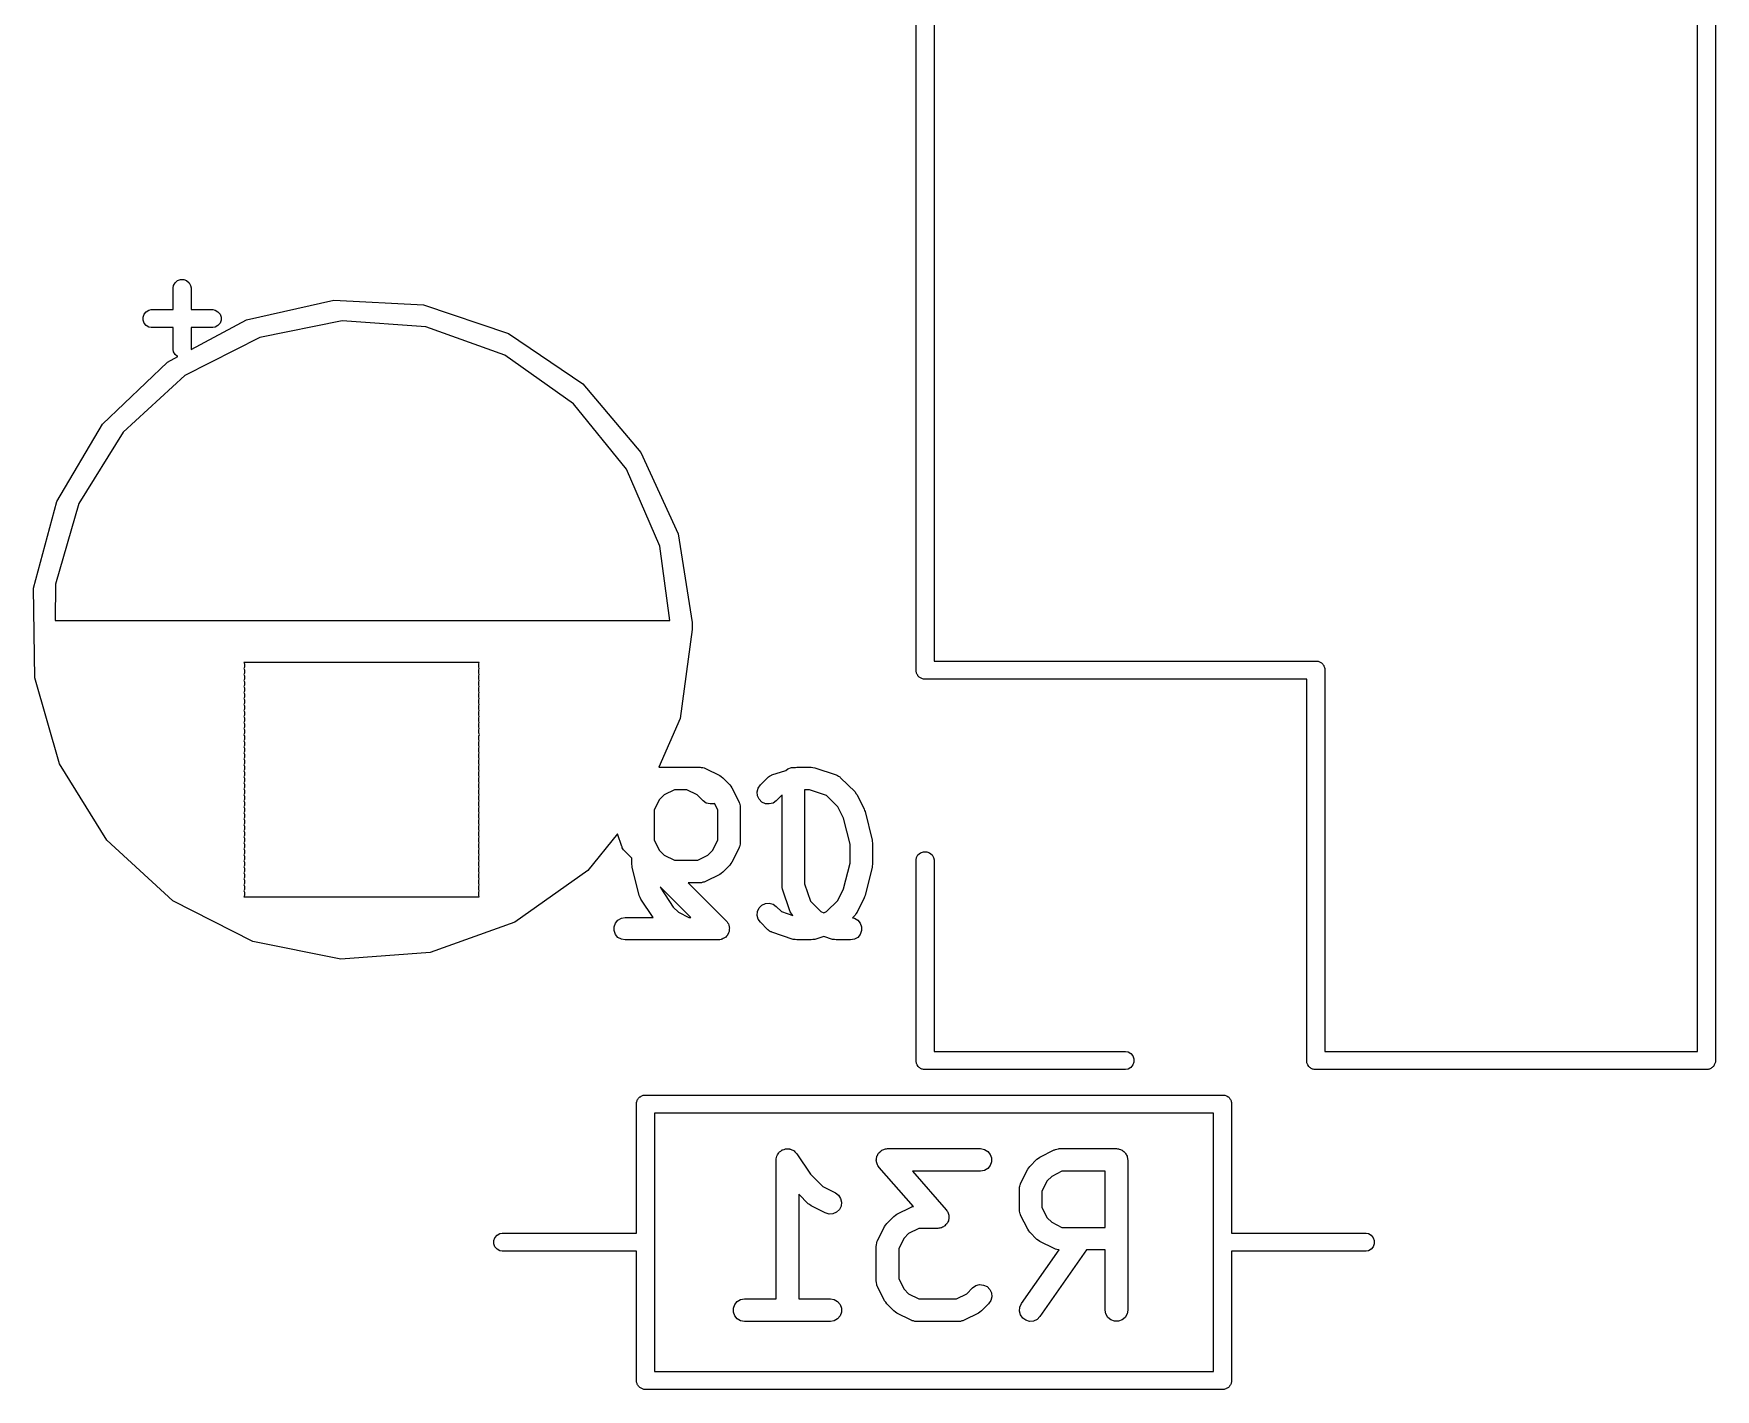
# Model space of a CAD drawing. Extents: x 102.4 to 200.8, y -140.7 to -44.8.
# Drawn here: x 189.59 to 200.78, y -140.68 to -131.65 of the extents above; entities that cross this region are included whole.
import ezdxf

# ---------------------------------------------------------------- set-up
doc = ezdxf.new("R2010")
doc.units = 0
doc.header["$MEASUREMENT"] = 0
doc.layers.add('BLACK', color=7, linetype='CONTINUOUS')

msp = doc.modelspace()

# ---------------------------------------------------------------- linework, layer by layer
at = {"layer": 'BLACK', "linetype": 'CONTINUOUS'}
for p, q in [((195.46, -135.895), (195.46, -125.665)), ((200.78, -125.665), (200.78, -138.495)), ((195.58, -125.73), (195.58, -135.83)), ((200.66, -138.43), (200.66, -125.73)), ((190.528, -133.311), (190.545, -133.297)), ((190.545, -133.297), (190.564, -133.29)), ((190.564, -133.29), (190.586, -133.29)), ((190.586, -133.29), (190.605, -133.297)), ((190.605, -133.297), (190.622, -133.311)), ((190.515, -133.345), (190.518, -133.329)), ((190.515, -133.49), (190.515, -133.345)), ((190.518, -133.329), (190.528, -133.311)), ((190.622, -133.311), (190.632, -133.329)), ((190.632, -133.329), (190.635, -133.345)), ((190.635, -133.345), (190.635, -133.49)), ((190.315, -133.54), (190.322, -133.52)), ((190.322, -133.52), (190.336, -133.504)), ((190.336, -133.504), (190.354, -133.493)), ((190.354, -133.493), (190.37, -133.49)), ((190.37, -133.49), (190.515, -133.49)), ((190.635, -133.49), (190.78, -133.49)), ((190.78, -133.49), (190.796, -133.493)), ((190.796, -133.493), (190.814, -133.504)), ((190.814, -133.504), (190.828, -133.52)), ((190.828, -133.52), (190.835, -133.54)), ((191.003, -133.558), (191.586, -133.428)), ((191.586, -133.428), (192.182, -133.459)), ((192.182, -133.459), (192.748, -133.649)), ((190.315, -133.561), (190.315, -133.54)), ((190.322, -133.581), (190.315, -133.561)), ((190.336, -133.597), (190.322, -133.581)), ((190.354, -133.607), (190.336, -133.597)), ((190.37, -133.61), (190.354, -133.607)), ((190.515, -133.61), (190.37, -133.61)), ((190.515, -133.755), (190.515, -133.61)), ((190.635, -133.755), (191.003, -133.558)), ((190.78, -133.61), (190.635, -133.61)), ((190.635, -133.61), (190.635, -133.755)), ((190.796, -133.607), (190.78, -133.61)), ((190.814, -133.597), (190.796, -133.607)), ((190.828, -133.581), (190.814, -133.597)), ((190.835, -133.561), (190.828, -133.581)), ((190.835, -133.54), (190.835, -133.561)), ((191.641, -133.564), (191.093, -133.675)), ((192.198, -133.605), (191.641, -133.564)), ((192.724, -133.794), (192.198, -133.605)), ((190.518, -133.771), (190.515, -133.755)), ((191.093, -133.675), (190.594, -133.928)), ((192.748, -133.649), (193.242, -133.985)), ((190.046, -134.253), (190.477, -133.84)), ((190.477, -133.84), (190.546, -133.803)), ((190.528, -133.789), (190.518, -133.771)), ((190.545, -133.803), (190.528, -133.789)), ((190.546, -133.803), (190.545, -133.803)), ((193.18, -134.118), (192.724, -133.794)), ((190.594, -133.928), (190.183, -134.307)), ((193.242, -133.985), (193.628, -134.441)), ((193.532, -134.553), (193.18, -134.118)), ((189.742, -134.767), (190.046, -134.253)), ((190.183, -134.307), (189.888, -134.782)), ((193.628, -134.441), (193.876, -134.984)), ((193.754, -135.066), (193.532, -134.553)), ((189.587, -135.344), (189.742, -134.767)), ((189.888, -134.782), (189.732, -135.319)), ((193.876, -134.984), (193.97, -135.574)), ((193.822, -135.56), (193.754, -135.066)), ((189.732, -135.319), (189.73, -135.56)), ((189.594, -135.941), (189.587, -135.344)), ((189.73, -135.56), (193.822, -135.56)), ((193.97, -135.62), (193.889, -136.212)), ((193.97, -135.574), (193.97, -135.62)), ((190.987, -135.84), (190.99, -135.849)), ((192.553, -135.84), (190.987, -135.84)), ((190.99, -135.871), (190.987, -135.88)), ((190.987, -135.88), (190.99, -135.889)), ((190.99, -135.849), (190.99, -135.871)), ((192.55, -135.849), (192.553, -135.84)), ((192.55, -135.871), (192.55, -135.849)), ((192.553, -135.88), (192.55, -135.871)), ((192.55, -135.889), (192.553, -135.88)), ((195.58, -135.83), (198.125, -135.83)), ((198.125, -135.83), (198.125, -135.83)), ((198.125, -135.83), (198.131, -135.83)), ((198.131, -135.83), (198.136, -135.832)), ((198.136, -135.832), (198.141, -135.833)), ((198.141, -135.833), (198.145, -135.835)), ((198.145, -135.835), (198.15, -135.837)), ((198.15, -135.837), (198.155, -135.841)), ((198.155, -135.841), (198.159, -135.843)), ((198.159, -135.843), (198.163, -135.847)), ((198.163, -135.847), (198.167, -135.851)), ((198.167, -135.851), (198.169, -135.855)), ((198.169, -135.855), (198.173, -135.86)), ((198.173, -135.86), (198.175, -135.865)), ((198.175, -135.865), (198.177, -135.869)), ((198.177, -135.869), (198.178, -135.874)), ((198.178, -135.874), (198.18, -135.879)), ((198.18, -135.879), (198.18, -135.885)), ((189.76, -136.515), (189.594, -135.941)), ((190.99, -135.911), (190.987, -135.92)), ((190.987, -135.92), (190.99, -135.929)), ((190.99, -135.951), (190.987, -135.96)), ((190.987, -135.96), (190.99, -135.969)), ((190.99, -135.991), (190.987, -136)), ((190.99, -135.889), (190.99, -135.911)), ((190.99, -135.929), (190.99, -135.951)), ((190.99, -135.969), (190.99, -135.991)), ((192.55, -135.911), (192.55, -135.889)), ((192.553, -135.92), (192.55, -135.911)), ((192.55, -135.929), (192.553, -135.92)), ((192.55, -135.951), (192.55, -135.929)), ((192.553, -135.96), (192.55, -135.951)), ((192.55, -135.969), (192.553, -135.96)), ((192.55, -135.991), (192.55, -135.969)), ((192.553, -136), (192.55, -135.991)), ((195.46, -135.901), (195.46, -135.895)), ((195.46, -135.895), (195.46, -135.895)), ((195.462, -135.906), (195.46, -135.901)), ((195.463, -135.911), (195.462, -135.906)), ((195.465, -135.915), (195.463, -135.911)), ((195.467, -135.92), (195.465, -135.915)), ((195.471, -135.925), (195.467, -135.92)), ((195.473, -135.929), (195.471, -135.925)), ((195.477, -135.933), (195.473, -135.929)), ((195.481, -135.937), (195.477, -135.933)), ((195.485, -135.939), (195.481, -135.937)), ((195.49, -135.943), (195.485, -135.939)), ((195.495, -135.945), (195.49, -135.943)), ((195.499, -135.947), (195.495, -135.945)), ((195.504, -135.948), (195.499, -135.947)), ((195.509, -135.95), (195.504, -135.948)), ((195.515, -135.95), (195.509, -135.95)), ((198.06, -135.95), (195.515, -135.95)), ((195.515, -135.95), (195.515, -135.95)), ((198.06, -138.479), (198.06, -135.95)), ((198.18, -135.885), (198.18, -135.885)), ((198.18, -135.885), (198.18, -138.43)), ((190.987, -136), (190.99, -136.009)), ((190.99, -136.031), (190.987, -136.04)), ((190.987, -136.04), (190.99, -136.049)), ((190.99, -136.071), (190.987, -136.08)), ((190.987, -136.08), (190.99, -136.089)), ((190.99, -136.009), (190.99, -136.031)), ((190.99, -136.049), (190.99, -136.071)), ((190.99, -136.089), (190.99, -136.111)), ((192.55, -136.009), (192.553, -136)), ((192.55, -136.031), (192.55, -136.009)), ((192.553, -136.04), (192.55, -136.031)), ((192.55, -136.049), (192.553, -136.04)), ((192.55, -136.071), (192.55, -136.049)), ((192.553, -136.08), (192.55, -136.071)), ((192.55, -136.089), (192.553, -136.08)), ((192.55, -136.111), (192.55, -136.089)), ((190.99, -136.111), (190.987, -136.12)), ((190.987, -136.12), (190.99, -136.129)), ((190.99, -136.151), (190.987, -136.16)), ((190.987, -136.16), (190.99, -136.169)), ((190.99, -136.191), (190.987, -136.2)), ((190.987, -136.2), (190.99, -136.209)), ((190.99, -136.129), (190.99, -136.151)), ((190.99, -136.169), (190.99, -136.191)), ((190.99, -136.209), (190.99, -136.231)), ((192.553, -136.12), (192.55, -136.111)), ((192.55, -136.129), (192.553, -136.12)), ((192.55, -136.151), (192.55, -136.129)), ((192.553, -136.16), (192.55, -136.151)), ((192.55, -136.169), (192.553, -136.16)), ((192.55, -136.191), (192.55, -136.169)), ((192.553, -136.2), (192.55, -136.191)), ((192.55, -136.209), (192.553, -136.2)), ((192.55, -136.231), (192.55, -136.209)), ((193.889, -136.212), (193.748, -136.537)), ((190.99, -136.311), (190.986, -136.32)), ((190.986, -136.32), (190.99, -136.33)), ((190.99, -136.231), (190.987, -136.24)), ((190.987, -136.24), (190.99, -136.249)), ((190.99, -136.271), (190.987, -136.28)), ((190.987, -136.28), (190.99, -136.289)), ((190.99, -136.249), (190.99, -136.271)), ((190.99, -136.289), (190.99, -136.311)), ((190.99, -136.33), (190.99, -136.352)), ((192.553, -136.24), (192.55, -136.231)), ((192.55, -136.249), (192.553, -136.24)), ((192.55, -136.271), (192.55, -136.249)), ((192.553, -136.28), (192.55, -136.271)), ((192.55, -136.289), (192.553, -136.28)), ((192.55, -136.311), (192.55, -136.289)), ((192.554, -136.32), (192.55, -136.311)), ((192.55, -136.33), (192.554, -136.32)), ((192.55, -136.352), (192.55, -136.33)), ((190.99, -136.352), (190.987, -136.361)), ((190.987, -136.361), (190.99, -136.37)), ((190.99, -136.392), (190.987, -136.401)), ((190.987, -136.401), (190.99, -136.41)), ((190.99, -136.432), (190.987, -136.441)), ((190.987, -136.441), (190.99, -136.45)), ((190.99, -136.37), (190.99, -136.392)), ((190.99, -136.41), (190.99, -136.432)), ((192.553, -136.361), (192.55, -136.352)), ((192.55, -136.37), (192.553, -136.361)), ((192.55, -136.392), (192.55, -136.37)), ((192.553, -136.401), (192.55, -136.392)), ((192.55, -136.41), (192.553, -136.401)), ((192.55, -136.432), (192.55, -136.41)), ((192.553, -136.441), (192.55, -136.432)), ((192.55, -136.45), (192.553, -136.441)), ((190.075, -137.022), (189.76, -136.515)), ((190.99, -136.472), (190.987, -136.481)), ((190.987, -136.481), (190.99, -136.49)), ((190.99, -136.512), (190.987, -136.521)), ((190.987, -136.521), (190.99, -136.53)), ((190.99, -136.552), (190.987, -136.561)), ((190.99, -136.45), (190.99, -136.472)), ((190.99, -136.49), (190.99, -136.512)), ((190.99, -136.53), (190.99, -136.552)), ((192.55, -136.472), (192.55, -136.45)), ((192.553, -136.481), (192.55, -136.472)), ((192.55, -136.49), (192.553, -136.481)), ((192.55, -136.512), (192.55, -136.49)), ((192.553, -136.521), (192.55, -136.512)), ((192.55, -136.53), (192.553, -136.521)), ((192.55, -136.552), (192.55, -136.53)), ((192.553, -136.561), (192.55, -136.552)), ((193.748, -136.537), (194.024, -136.537)), ((194.024, -136.537), (194.029, -136.538)), ((194.029, -136.538), (194.033, -136.538)), ((194.033, -136.538), (194.041, -136.54)), ((194.041, -136.54), (194.05, -136.542)), ((194.05, -136.542), (194.054, -136.544)), ((194.054, -136.544), (194.058, -136.545)), ((194.058, -136.545), (194.153, -136.593)), ((194.593, -136.558), (194.606, -136.547)), ((194.606, -136.547), (194.63, -136.539)), ((194.63, -136.539), (194.656, -136.539)), ((194.656, -136.539), (194.658, -136.539)), ((194.658, -136.539), (194.667, -136.537)), ((194.667, -136.537), (194.762, -136.537)), ((194.762, -136.537), (194.774, -136.539)), ((194.774, -136.539), (194.786, -136.541)), ((194.786, -136.541), (194.929, -136.589)), ((190.987, -136.561), (190.99, -136.57)), ((190.99, -136.592), (190.987, -136.601)), ((190.987, -136.601), (190.99, -136.61)), ((190.99, -136.632), (190.987, -136.641)), ((190.987, -136.641), (190.99, -136.65)), ((190.99, -136.57), (190.99, -136.592)), ((190.99, -136.61), (190.99, -136.632)), ((190.99, -136.65), (190.99, -136.672)), ((192.55, -136.57), (192.553, -136.561)), ((192.55, -136.592), (192.55, -136.57)), ((192.553, -136.601), (192.55, -136.592)), ((192.55, -136.61), (192.553, -136.601)), ((192.55, -136.632), (192.55, -136.61)), ((192.553, -136.641), (192.55, -136.632)), ((192.55, -136.65), (192.553, -136.641)), ((192.55, -136.672), (192.55, -136.65)), ((194.153, -136.593), (194.163, -136.6)), ((194.163, -136.6), (194.173, -136.607)), ((194.173, -136.607), (194.22, -136.655)), ((194.22, -136.655), (194.227, -136.664)), ((194.227, -136.664), (194.234, -136.674)), ((194.409, -136.676), (194.424, -136.655)), ((194.424, -136.655), (194.471, -136.607)), ((194.471, -136.607), (194.475, -136.604)), ((194.475, -136.604), (194.478, -136.601)), ((194.478, -136.601), (194.485, -136.597)), ((194.485, -136.597), (194.493, -136.592)), ((194.493, -136.592), (194.497, -136.591)), ((194.497, -136.591), (194.501, -136.589)), ((194.501, -136.589), (194.593, -136.558)), ((194.929, -136.589), (194.933, -136.591)), ((194.933, -136.591), (194.937, -136.592)), ((194.937, -136.592), (194.944, -136.597)), ((194.944, -136.597), (194.952, -136.601)), ((194.952, -136.601), (194.955, -136.604)), ((194.955, -136.604), (194.958, -136.607)), ((194.958, -136.607), (195.054, -136.702)), ((190.99, -136.672), (190.987, -136.681)), ((190.987, -136.681), (190.99, -136.69)), ((190.99, -136.712), (190.987, -136.721)), ((190.987, -136.721), (190.99, -136.73)), ((190.99, -136.752), (190.987, -136.761)), ((190.987, -136.761), (190.99, -136.77)), ((190.99, -136.69), (190.99, -136.712)), ((190.99, -136.73), (190.99, -136.752)), ((190.99, -136.77), (190.99, -136.792)), ((192.553, -136.681), (192.55, -136.672)), ((192.55, -136.69), (192.553, -136.681)), ((192.55, -136.712), (192.55, -136.69)), ((192.553, -136.721), (192.55, -136.712)), ((192.55, -136.73), (192.553, -136.721)), ((192.55, -136.752), (192.55, -136.73)), ((192.553, -136.761), (192.55, -136.752)), ((192.55, -136.77), (192.553, -136.761)), ((192.55, -136.792), (192.55, -136.77)), ((193.753, -136.752), (193.718, -136.821)), ((193.783, -136.722), (193.753, -136.752)), ((193.852, -136.687), (193.783, -136.722)), ((193.935, -136.687), (193.852, -136.687)), ((194.004, -136.722), (193.935, -136.687)), ((194.043, -136.761), (194.004, -136.722)), ((194.064, -136.776), (194.043, -136.761)), ((194.089, -136.782), (194.064, -136.776)), ((194.119, -136.778), (194.115, -136.78)), ((194.14, -136.821), (194.119, -136.778)), ((194.234, -136.674), (194.282, -136.769)), ((194.282, -136.769), (194.283, -136.773)), ((194.283, -136.773), (194.285, -136.777)), ((194.285, -136.777), (194.287, -136.786)), ((194.402, -136.701), (194.409, -136.676)), ((194.404, -136.727), (194.402, -136.701)), ((194.415, -136.751), (194.404, -136.727)), ((194.434, -136.769), (194.415, -136.751)), ((194.457, -136.78), (194.434, -136.769)), ((194.508, -136.776), (194.483, -136.782)), ((194.53, -136.761), (194.508, -136.776)), ((194.565, -136.726), (194.53, -136.761)), ((194.568, -136.724), (194.565, -136.726)), ((194.568, -137.327), (194.568, -136.724)), ((194.718, -136.687), (194.718, -137.314)), ((194.75, -136.687), (194.718, -136.687)), ((194.865, -136.726), (194.75, -136.687)), ((194.939, -136.8), (194.865, -136.726)), ((195.054, -136.702), (195.06, -136.712)), ((195.06, -136.712), (195.068, -136.722)), ((195.068, -136.722), (195.115, -136.817)), ((190.99, -136.792), (190.987, -136.801)), ((190.987, -136.801), (190.99, -136.81)), ((190.99, -136.832), (190.987, -136.841)), ((190.987, -136.841), (190.99, -136.85)), ((190.99, -136.872), (190.987, -136.881)), ((190.987, -136.881), (190.99, -136.89)), ((190.99, -136.81), (190.99, -136.832)), ((190.99, -136.85), (190.99, -136.872)), ((190.99, -136.89), (190.99, -136.912)), ((192.553, -136.801), (192.55, -136.792)), ((192.55, -136.81), (192.553, -136.801)), ((192.55, -136.832), (192.55, -136.81)), ((192.553, -136.841), (192.55, -136.832)), ((192.55, -136.85), (192.553, -136.841)), ((192.55, -136.872), (192.55, -136.85)), ((192.553, -136.881), (192.55, -136.872)), ((192.55, -136.89), (192.553, -136.881)), ((192.55, -136.912), (192.55, -136.89)), ((193.718, -136.821), (193.718, -137.023)), ((194.115, -136.78), (194.089, -136.782)), ((194.14, -137.023), (194.14, -136.821)), ((194.287, -136.786), (194.289, -136.794)), ((194.289, -136.794), (194.289, -136.799)), ((194.289, -136.799), (194.29, -136.803)), ((194.29, -136.803), (194.29, -137.041)), ((194.483, -136.782), (194.457, -136.78)), ((194.977, -136.877), (194.939, -136.8)), ((195.021, -137.05), (194.977, -136.877)), ((195.115, -136.817), (195.118, -136.825)), ((195.118, -136.825), (195.121, -136.832)), ((195.121, -136.832), (195.168, -137.023)), ((190.99, -136.912), (190.987, -136.921)), ((190.987, -136.921), (190.99, -136.93)), ((190.99, -136.952), (190.987, -136.961)), ((190.987, -136.961), (190.99, -136.97)), ((190.99, -136.992), (190.987, -137.001)), ((190.987, -137.001), (190.99, -137.01)), ((190.99, -136.93), (190.99, -136.952)), ((190.99, -136.97), (190.99, -136.992)), ((192.553, -136.921), (192.55, -136.912)), ((192.55, -136.93), (192.553, -136.921)), ((192.55, -136.952), (192.55, -136.93)), ((192.553, -136.961), (192.55, -136.952)), ((192.55, -136.97), (192.553, -136.961)), ((192.55, -136.992), (192.55, -136.97)), ((192.553, -137.001), (192.55, -136.992)), ((192.55, -137.01), (192.553, -137.001)), ((193.473, -136.981), (193.276, -137.224)), ((193.501, -137.065), (193.473, -136.981)), ((190.514, -137.427), (190.075, -137.022)), ((190.99, -137.032), (190.987, -137.041)), ((190.987, -137.041), (190.99, -137.05)), ((190.99, -137.072), (190.987, -137.081)), ((190.987, -137.081), (190.99, -137.09)), ((190.99, -137.112), (190.987, -137.121)), ((190.99, -137.01), (190.99, -137.032)), ((190.99, -137.05), (190.99, -137.072)), ((190.99, -137.09), (190.99, -137.112)), ((192.55, -137.032), (192.55, -137.01)), ((192.553, -137.041), (192.55, -137.032)), ((192.55, -137.05), (192.553, -137.041)), ((192.55, -137.072), (192.55, -137.05)), ((192.553, -137.081), (192.55, -137.072)), ((192.55, -137.09), (192.553, -137.081)), ((192.55, -137.112), (192.55, -137.09)), ((192.553, -137.121), (192.55, -137.112)), ((193.503, -137.068), (193.501, -137.065)), ((193.504, -137.073), (193.503, -137.068)), ((193.509, -137.08), (193.504, -137.073)), ((193.513, -137.088), (193.509, -137.08)), ((193.516, -137.09), (193.513, -137.088)), ((193.519, -137.094), (193.516, -137.09)), ((193.568, -137.143), (193.519, -137.094)), ((193.718, -137.023), (193.753, -137.092)), ((193.753, -137.092), (193.783, -137.122)), ((194.075, -137.122), (194.106, -137.092)), ((194.106, -137.092), (194.14, -137.023)), ((194.282, -137.074), (194.234, -137.17)), ((194.283, -137.07), (194.282, -137.074)), ((194.285, -137.067), (194.283, -137.07)), ((194.287, -137.058), (194.285, -137.067)), ((194.289, -137.05), (194.287, -137.058)), ((194.29, -137.041), (194.289, -137.045)), ((194.289, -137.045), (194.289, -137.05)), ((195.021, -137.175), (195.021, -137.05)), ((195.168, -137.023), (195.169, -137.032)), ((195.169, -137.032), (195.171, -137.041)), ((195.171, -137.041), (195.171, -137.184)), ((195.473, -137.121), (195.49, -137.107)), ((195.49, -137.107), (195.509, -137.1)), ((195.509, -137.1), (195.531, -137.1)), ((195.531, -137.1), (195.55, -137.107)), ((195.55, -137.107), (195.567, -137.121)), ((190.987, -137.121), (190.99, -137.13)), ((190.99, -137.152), (190.987, -137.161)), ((190.987, -137.161), (190.99, -137.17)), ((190.99, -137.192), (190.987, -137.201)), ((190.987, -137.201), (190.99, -137.21)), ((190.99, -137.13), (190.99, -137.152)), ((190.99, -137.17), (190.99, -137.192)), ((190.99, -137.21), (190.99, -137.232)), ((192.55, -137.13), (192.553, -137.121)), ((192.55, -137.152), (192.55, -137.13)), ((192.553, -137.161), (192.55, -137.152)), ((192.55, -137.17), (192.553, -137.161)), ((192.55, -137.192), (192.55, -137.17)), ((192.553, -137.201), (192.55, -137.192)), ((192.55, -137.21), (192.553, -137.201)), ((192.55, -137.232), (192.55, -137.21)), ((193.276, -137.224), (192.789, -137.57)), ((193.568, -137.184), (193.568, -137.143)), ((193.57, -137.193), (193.568, -137.184)), ((193.571, -137.202), (193.57, -137.193)), ((193.618, -137.392), (193.571, -137.202)), ((193.783, -137.122), (193.852, -137.156)), ((193.852, -137.156), (194.007, -137.156)), ((194.007, -137.156), (194.075, -137.122)), ((194.22, -137.189), (194.173, -137.237)), ((194.227, -137.179), (194.22, -137.189)), ((194.234, -137.17), (194.227, -137.179)), ((194.977, -137.348), (195.021, -137.175)), ((195.168, -137.202), (195.121, -137.392)), ((195.169, -137.193), (195.168, -137.202)), ((195.171, -137.184), (195.169, -137.193)), ((195.46, -137.155), (195.463, -137.139)), ((195.46, -138.479), (195.46, -137.155)), ((195.463, -137.139), (195.473, -137.121)), ((195.567, -137.121), (195.577, -137.139)), ((195.577, -137.139), (195.58, -137.155)), ((195.58, -137.155), (195.58, -138.43)), ((190.99, -137.232), (190.987, -137.241)), ((190.987, -137.241), (190.99, -137.25)), ((190.99, -137.272), (190.987, -137.281)), ((190.987, -137.281), (190.99, -137.29)), ((190.99, -137.312), (190.987, -137.321)), ((190.987, -137.321), (190.99, -137.33)), ((190.99, -137.25), (190.99, -137.272)), ((190.99, -137.29), (190.99, -137.312)), ((190.99, -137.33), (190.99, -137.352)), ((192.553, -137.241), (192.55, -137.232)), ((192.55, -137.25), (192.553, -137.241)), ((192.55, -137.272), (192.55, -137.25)), ((192.553, -137.281), (192.55, -137.272)), ((192.55, -137.29), (192.553, -137.281)), ((192.55, -137.312), (192.55, -137.29)), ((192.553, -137.321), (192.55, -137.312)), ((192.55, -137.33), (192.553, -137.321)), ((192.55, -137.352), (192.55, -137.33)), ((193.962, -137.537), (193.758, -137.333)), ((193.758, -137.333), (193.761, -137.343)), ((194.024, -137.306), (193.943, -137.306)), ((193.943, -137.306), (194.196, -137.559)), ((194.029, -137.306), (194.024, -137.306)), ((194.033, -137.306), (194.029, -137.306)), ((194.041, -137.303), (194.033, -137.306)), ((194.05, -137.302), (194.041, -137.303)), ((194.054, -137.3), (194.05, -137.302)), ((194.058, -137.299), (194.054, -137.3)), ((194.153, -137.251), (194.058, -137.299)), ((194.163, -137.244), (194.153, -137.251)), ((194.173, -137.237), (194.163, -137.244)), ((194.57, -137.339), (194.568, -137.327)), ((194.718, -137.314), (194.757, -137.429)), ((191.046, -137.698), (190.514, -137.427)), ((190.99, -137.352), (190.987, -137.361)), ((190.987, -137.361), (190.99, -137.37)), ((190.99, -137.392), (190.987, -137.401)), ((190.987, -137.401), (192.553, -137.401)), ((190.99, -137.37), (190.99, -137.392)), ((192.553, -137.361), (192.55, -137.352)), ((192.55, -137.37), (192.553, -137.361)), ((192.55, -137.392), (192.55, -137.37)), ((192.553, -137.401), (192.55, -137.392)), ((193.623, -137.404), (193.618, -137.392)), ((193.629, -137.416), (193.623, -137.404)), ((193.71, -137.537), (193.629, -137.416)), ((193.761, -137.343), (193.844, -137.469)), ((194.434, -137.456), (194.457, -137.445)), ((194.457, -137.445), (194.483, -137.442)), ((194.483, -137.442), (194.508, -137.449)), ((194.508, -137.449), (194.53, -137.464)), ((194.572, -137.35), (194.57, -137.339)), ((194.62, -137.493), (194.572, -137.35)), ((194.757, -137.429), (194.827, -137.499)), ((194.865, -137.499), (194.939, -137.425)), ((194.939, -137.425), (194.977, -137.348)), ((195.115, -137.408), (195.068, -137.503)), ((195.118, -137.4), (195.115, -137.408)), ((195.121, -137.392), (195.118, -137.4)), ((193.459, -137.575), (193.476, -137.555)), ((193.476, -137.555), (193.499, -137.542)), ((193.499, -137.542), (193.524, -137.537)), ((193.524, -137.537), (193.71, -137.537)), ((193.844, -137.469), (193.878, -137.503)), ((193.878, -137.503), (193.947, -137.537)), ((193.947, -137.537), (193.962, -137.537)), ((194.196, -137.559), (194.202, -137.567)), ((194.402, -137.524), (194.404, -137.498)), ((194.409, -137.549), (194.402, -137.524)), ((194.404, -137.498), (194.415, -137.474)), ((194.424, -137.57), (194.409, -137.549)), ((194.415, -137.474), (194.434, -137.456)), ((194.53, -137.464), (194.565, -137.499)), ((194.565, -137.499), (194.639, -137.524)), ((194.622, -137.497), (194.62, -137.493)), ((194.623, -137.501), (194.622, -137.497)), ((194.628, -137.508), (194.623, -137.501)), ((194.632, -137.516), (194.628, -137.508)), ((194.635, -137.519), (194.632, -137.516)), ((194.638, -137.523), (194.635, -137.519)), ((194.639, -137.524), (194.638, -137.523)), ((194.827, -137.499), (194.846, -137.506)), ((194.846, -137.506), (194.865, -137.499)), ((195.054, -137.523), (195.037, -137.54)), ((195.037, -137.54), (195.05, -137.542)), ((195.05, -137.542), (195.072, -137.555)), ((195.06, -137.513), (195.054, -137.523)), ((195.068, -137.503), (195.06, -137.513)), ((195.072, -137.555), (195.089, -137.575)), ((192.789, -137.57), (192.227, -137.772)), ((193.45, -137.599), (193.459, -137.575)), ((193.45, -137.625), (193.45, -137.599)), ((193.459, -137.65), (193.45, -137.625)), ((193.476, -137.67), (193.459, -137.65)), ((193.499, -137.683), (193.476, -137.67)), ((194.189, -137.671), (194.186, -137.674)), ((194.192, -137.67), (194.189, -137.671)), ((194.198, -137.662), (194.192, -137.67)), ((194.205, -137.655), (194.198, -137.662)), ((194.202, -137.567), (194.208, -137.575)), ((194.206, -137.652), (194.205, -137.655)), ((194.208, -137.65), (194.206, -137.652)), ((194.208, -137.575), (194.209, -137.578)), ((194.212, -137.641), (194.208, -137.65)), ((194.209, -137.578), (194.211, -137.581)), ((194.211, -137.581), (194.214, -137.59)), ((194.216, -137.632), (194.212, -137.641)), ((194.214, -137.59), (194.217, -137.599)), ((194.217, -137.625), (194.216, -137.629)), ((194.216, -137.629), (194.216, -137.632)), ((194.217, -137.599), (194.217, -137.603)), ((194.217, -137.603), (194.218, -137.606)), ((194.218, -137.606), (194.217, -137.616)), ((194.217, -137.616), (194.217, -137.625)), ((194.471, -137.618), (194.424, -137.57)), ((194.475, -137.62), (194.471, -137.618)), ((194.478, -137.624), (194.475, -137.62)), ((194.485, -137.628), (194.478, -137.624)), ((194.493, -137.633), (194.485, -137.628)), ((194.497, -137.634), (194.493, -137.633)), ((194.501, -137.636), (194.497, -137.634)), ((194.643, -137.684), (194.501, -137.636)), ((194.846, -137.664), (194.786, -137.684)), ((194.905, -137.684), (194.846, -137.664)), ((195.072, -137.67), (195.05, -137.683)), ((195.089, -137.65), (195.072, -137.67)), ((195.089, -137.575), (195.098, -137.599)), ((195.098, -137.625), (195.089, -137.65)), ((195.098, -137.599), (195.098, -137.625)), ((191.632, -137.816), (191.046, -137.698)), ((192.227, -137.772), (191.632, -137.816)), ((193.524, -137.687), (193.499, -137.683)), ((194.143, -137.687), (193.524, -137.687)), ((194.153, -137.686), (194.143, -137.687)), ((194.163, -137.685), (194.153, -137.686)), ((194.166, -137.683), (194.163, -137.685)), ((194.169, -137.683), (194.166, -137.683)), ((194.177, -137.678), (194.169, -137.683)), ((194.186, -137.674), (194.177, -137.678)), ((194.655, -137.685), (194.643, -137.684)), ((194.667, -137.687), (194.655, -137.685)), ((194.762, -137.687), (194.667, -137.687)), ((194.774, -137.685), (194.762, -137.687)), ((194.786, -137.684), (194.774, -137.685)), ((194.917, -137.685), (194.905, -137.684)), ((194.929, -137.687), (194.917, -137.685)), ((195.024, -137.687), (194.929, -137.687)), ((195.05, -137.683), (195.024, -137.687)), ((195.58, -138.43), (196.855, -138.43)), ((196.855, -138.43), (196.871, -138.433)), ((196.871, -138.433), (196.889, -138.443)), ((196.889, -138.443), (196.903, -138.46)), ((198.18, -138.43), (200.66, -138.43)), ((195.46, -138.501), (195.46, -138.479)), ((195.462, -138.506), (195.46, -138.501)), ((195.463, -138.511), (195.462, -138.506)), ((195.465, -138.515), (195.463, -138.511)), ((195.467, -138.52), (195.465, -138.515)), ((195.471, -138.525), (195.467, -138.52)), ((195.473, -138.529), (195.471, -138.525)), ((195.477, -138.533), (195.473, -138.529)), ((195.481, -138.537), (195.477, -138.533)), ((195.485, -138.539), (195.481, -138.537)), ((195.49, -138.543), (195.485, -138.539)), ((195.495, -138.545), (195.49, -138.543)), ((195.499, -138.547), (195.495, -138.545)), ((195.504, -138.548), (195.499, -138.547)), ((195.509, -138.55), (195.504, -138.548)), ((195.515, -138.55), (195.509, -138.55)), ((196.855, -138.55), (195.515, -138.55)), ((195.515, -138.55), (195.515, -138.55)), ((196.871, -138.547), (196.855, -138.55)), ((196.889, -138.537), (196.871, -138.547)), ((196.903, -138.52), (196.889, -138.537)), ((196.903, -138.46), (196.91, -138.479)), ((196.91, -138.501), (196.903, -138.52)), ((196.91, -138.479), (196.91, -138.501)), ((198.06, -138.501), (198.06, -138.479)), ((198.062, -138.506), (198.06, -138.501)), ((198.063, -138.511), (198.062, -138.506)), ((198.065, -138.515), (198.063, -138.511)), ((198.067, -138.52), (198.065, -138.515)), ((198.071, -138.525), (198.067, -138.52)), ((198.073, -138.529), (198.071, -138.525)), ((198.077, -138.533), (198.073, -138.529)), ((198.081, -138.537), (198.077, -138.533)), ((198.085, -138.539), (198.081, -138.537)), ((198.09, -138.543), (198.085, -138.539)), ((198.095, -138.545), (198.09, -138.543)), ((198.099, -138.547), (198.095, -138.545)), ((198.104, -138.548), (198.099, -138.547)), ((198.109, -138.55), (198.104, -138.548)), ((198.115, -138.55), (198.109, -138.55)), ((200.725, -138.55), (198.115, -138.55)), ((198.115, -138.55), (198.115, -138.55)), ((200.731, -138.55), (200.725, -138.55)), ((200.725, -138.55), (200.725, -138.55)), ((200.736, -138.548), (200.731, -138.55)), ((200.741, -138.547), (200.736, -138.548)), ((200.745, -138.545), (200.741, -138.547)), ((200.75, -138.543), (200.745, -138.545)), ((200.755, -138.539), (200.75, -138.543)), ((200.759, -138.537), (200.755, -138.539)), ((200.763, -138.533), (200.759, -138.537)), ((200.767, -138.529), (200.763, -138.533)), ((200.769, -138.525), (200.767, -138.529)), ((200.773, -138.52), (200.769, -138.525)), ((200.775, -138.515), (200.773, -138.52)), ((200.777, -138.511), (200.775, -138.515)), ((200.778, -138.506), (200.777, -138.511)), ((200.78, -138.501), (200.778, -138.506)), ((200.78, -138.495), (200.78, -138.495)), ((200.78, -138.495), (200.78, -138.501)), ((193.6, -138.769), (193.602, -138.764)), ((193.6, -139.64), (193.6, -138.769)), ((193.602, -138.764), (193.603, -138.759)), ((193.603, -138.759), (193.605, -138.755)), ((193.605, -138.755), (193.607, -138.75)), ((193.607, -138.75), (193.611, -138.745)), ((193.611, -138.745), (193.613, -138.741)), ((193.613, -138.741), (193.617, -138.737)), ((193.617, -138.737), (193.621, -138.733)), ((193.621, -138.733), (193.625, -138.731)), ((193.625, -138.731), (193.63, -138.727)), ((193.63, -138.727), (193.635, -138.725)), ((193.635, -138.725), (193.639, -138.723)), ((193.639, -138.723), (193.644, -138.722)), ((193.644, -138.722), (193.649, -138.72)), ((193.649, -138.72), (193.655, -138.72)), ((193.655, -138.72), (193.655, -138.72)), ((193.655, -138.72), (197.505, -138.72)), ((197.505, -138.72), (197.505, -138.72)), ((197.505, -138.72), (197.511, -138.72)), ((197.511, -138.72), (197.516, -138.722)), ((197.516, -138.722), (197.521, -138.723)), ((197.521, -138.723), (197.525, -138.725)), ((197.525, -138.725), (197.53, -138.727)), ((197.53, -138.727), (197.535, -138.731)), ((197.535, -138.731), (197.539, -138.733)), ((197.539, -138.733), (197.543, -138.737)), ((197.543, -138.737), (197.547, -138.741)), ((197.547, -138.741), (197.549, -138.745)), ((197.549, -138.745), (197.553, -138.75)), ((197.553, -138.75), (197.555, -138.755)), ((197.555, -138.755), (197.557, -138.759)), ((197.557, -138.759), (197.558, -138.764)), ((197.558, -138.764), (197.56, -138.769)), ((197.56, -138.769), (197.56, -138.775)), ((197.56, -138.775), (197.56, -138.775)), ((197.56, -138.775), (197.56, -139.64)), ((193.72, -138.84), (193.72, -140.56)), ((197.44, -138.84), (193.72, -138.84)), ((197.44, -140.56), (197.44, -138.84)), ((194.532, -139.136), (194.533, -139.127)), ((194.533, -139.127), (194.535, -139.123)), ((194.535, -139.123), (194.537, -139.119)), ((194.537, -139.119), (194.542, -139.112)), ((194.542, -139.112), (194.546, -139.104)), ((194.546, -139.104), (194.55, -139.101)), ((194.55, -139.101), (194.552, -139.098)), ((194.552, -139.098), (194.559, -139.093)), ((194.559, -139.093), (194.566, -139.087)), ((194.566, -139.087), (194.57, -139.086)), ((194.57, -139.086), (194.574, -139.084)), ((194.574, -139.084), (194.582, -139.082)), ((194.582, -139.082), (194.591, -139.079)), ((194.591, -139.079), (194.595, -139.079)), ((194.595, -139.079), (194.599, -139.078)), ((194.599, -139.078), (194.608, -139.079)), ((194.608, -139.079), (194.617, -139.079)), ((194.617, -139.079), (194.621, -139.08)), ((194.621, -139.08), (194.625, -139.08)), ((194.625, -139.08), (194.633, -139.084)), ((194.633, -139.084), (194.641, -139.087)), ((194.641, -139.087), (194.644, -139.09)), ((194.644, -139.09), (194.648, -139.092)), ((194.648, -139.092), (194.654, -139.098)), ((194.654, -139.098), (194.661, -139.104)), ((194.661, -139.104), (194.663, -139.108)), ((194.663, -139.108), (194.666, -139.111)), ((194.666, -139.111), (194.757, -139.247)), ((195.199, -139.128), (195.203, -139.122)), ((195.199, -139.134), (195.199, -139.128)), ((195.203, -139.122), (195.206, -139.115)), ((195.206, -139.115), (195.209, -139.11)), ((195.209, -139.11), (195.212, -139.105)), ((195.212, -139.105), (195.218, -139.101)), ((195.218, -139.101), (195.222, -139.095)), ((195.222, -139.095), (195.227, -139.092)), ((195.227, -139.092), (195.232, -139.088)), ((195.232, -139.088), (195.238, -139.086)), ((195.238, -139.086), (195.245, -139.082)), ((195.245, -139.082), (195.251, -139.081)), ((195.251, -139.081), (195.256, -139.079)), ((195.256, -139.079), (195.263, -139.079)), ((195.263, -139.079), (195.27, -139.077)), ((195.27, -139.077), (195.89, -139.077)), ((195.89, -139.077), (195.915, -139.082)), ((195.915, -139.082), (195.938, -139.095)), ((195.938, -139.095), (195.954, -139.115)), ((195.954, -139.115), (195.963, -139.139)), ((196.285, -139.133), (196.38, -139.085)), ((196.38, -139.085), (196.384, -139.084)), ((196.384, -139.084), (196.388, -139.082)), ((196.388, -139.082), (196.396, -139.08)), ((196.396, -139.08), (196.405, -139.078)), ((196.405, -139.078), (196.409, -139.078)), ((196.409, -139.078), (196.413, -139.077)), ((196.413, -139.077), (196.794, -139.077)), ((196.794, -139.077), (196.801, -139.079)), ((196.801, -139.079), (196.807, -139.079)), ((196.807, -139.079), (196.813, -139.081)), ((196.813, -139.081), (196.82, -139.082)), ((196.82, -139.082), (196.826, -139.085)), ((196.826, -139.085), (196.832, -139.087)), ((196.832, -139.087), (196.837, -139.092)), ((196.837, -139.092), (196.842, -139.095)), ((196.842, -139.095), (196.847, -139.1)), ((196.847, -139.1), (196.852, -139.104)), ((196.852, -139.104), (196.855, -139.11)), ((196.855, -139.11), (196.859, -139.115)), ((196.859, -139.115), (196.861, -139.121)), ((196.861, -139.121), (196.865, -139.127)), ((196.865, -139.127), (196.866, -139.133)), ((194.529, -139.144), (194.532, -139.136)), ((194.53, -139.148), (194.529, -139.144)), ((194.529, -139.152), (194.53, -139.148)), ((194.529, -140.077), (194.529, -139.152)), ((195.195, -139.154), (195.197, -139.147)), ((195.197, -139.16), (195.195, -139.154)), ((195.197, -139.139), (195.199, -139.134)), ((195.197, -139.147), (195.197, -139.139)), ((195.197, -139.165), (195.197, -139.16)), ((195.199, -139.172), (195.197, -139.165)), ((195.201, -139.179), (195.199, -139.172)), ((195.204, -139.184), (195.201, -139.179)), ((195.206, -139.19), (195.204, -139.184)), ((195.21, -139.195), (195.206, -139.19)), ((195.214, -139.202), (195.21, -139.195)), ((195.442, -139.462), (195.214, -139.202)), ((195.89, -139.227), (195.436, -139.227)), ((195.436, -139.227), (195.66, -139.484)), ((195.915, -139.223), (195.89, -139.227)), ((195.938, -139.21), (195.915, -139.223)), ((195.954, -139.19), (195.938, -139.21)), ((195.963, -139.165), (195.954, -139.19)), ((195.963, -139.139), (195.963, -139.165)), ((196.156, -139.309), (196.203, -139.214)), ((196.203, -139.214), (196.211, -139.204)), ((196.211, -139.204), (196.217, -139.195)), ((196.217, -139.195), (196.265, -139.147)), ((196.265, -139.147), (196.275, -139.14)), ((196.275, -139.14), (196.285, -139.133)), ((196.431, -139.227), (196.363, -139.262)), ((196.719, -139.227), (196.431, -139.227)), ((196.719, -139.601), (196.719, -139.227)), ((196.866, -139.133), (196.868, -139.139)), ((196.868, -139.139), (196.868, -139.146)), ((196.868, -139.146), (196.869, -139.152)), ((196.869, -139.152), (196.869, -140.152)), ((194.757, -139.247), (194.839, -139.329)), ((194.839, -139.329), (194.923, -139.371)), ((196.148, -139.334), (196.151, -139.326)), ((196.149, -139.339), (196.148, -139.334)), ((196.148, -139.343), (196.149, -139.339)), ((196.148, -139.486), (196.148, -139.343)), ((196.151, -139.326), (196.152, -139.317)), ((196.152, -139.317), (196.155, -139.313)), ((196.155, -139.313), (196.156, -139.309)), ((196.332, -139.292), (196.298, -139.361)), ((196.363, -139.262), (196.332, -139.292)), ((194.741, -139.444), (194.679, -139.381)), ((194.679, -139.381), (194.679, -140.077)), ((194.751, -139.45), (194.741, -139.444)), ((194.761, -139.458), (194.751, -139.45)), ((194.856, -139.505), (194.761, -139.458)), ((194.923, -139.371), (194.944, -139.387)), ((194.944, -139.387), (194.958, -139.408)), ((194.961, -139.459), (194.95, -139.483)), ((194.958, -139.408), (194.964, -139.434)), ((194.964, -139.434), (194.961, -139.459)), ((195.432, -139.465), (195.435, -139.463)), ((195.435, -139.463), (195.442, -139.462)), ((196.298, -139.361), (196.298, -139.468)), ((194.881, -139.513), (194.856, -139.505)), ((194.907, -139.511), (194.881, -139.513)), ((194.931, -139.501), (194.907, -139.511)), ((194.95, -139.483), (194.931, -139.501)), ((195.258, -139.585), (195.265, -139.576)), ((195.265, -139.576), (195.313, -139.528)), ((195.313, -139.528), (195.323, -139.521)), ((195.323, -139.521), (195.332, -139.514)), ((195.332, -139.514), (195.427, -139.466)), ((195.427, -139.466), (195.432, -139.465)), ((195.66, -139.484), (195.664, -139.49)), ((195.665, -139.575), (195.662, -139.58)), ((195.664, -139.49), (195.669, -139.496)), ((195.669, -139.571), (195.665, -139.575)), ((195.669, -139.496), (195.671, -139.501)), ((195.671, -139.564), (195.669, -139.571)), ((195.671, -139.501), (195.674, -139.506)), ((195.675, -139.558), (195.671, -139.564)), ((195.674, -139.506), (195.675, -139.513)), ((195.675, -139.513), (195.678, -139.52)), ((195.676, -139.552), (195.675, -139.558)), ((195.678, -139.546), (195.676, -139.552)), ((195.678, -139.52), (195.678, -139.526)), ((195.678, -139.526), (195.679, -139.532)), ((195.679, -139.532), (195.678, -139.539)), ((195.678, -139.539), (195.678, -139.546)), ((196.149, -139.49), (196.148, -139.486)), ((196.148, -139.494), (196.149, -139.49)), ((196.151, -139.503), (196.148, -139.494)), ((196.152, -139.511), (196.151, -139.503)), ((196.155, -139.515), (196.152, -139.511)), ((196.156, -139.519), (196.155, -139.515)), ((196.203, -139.614), (196.156, -139.519)), ((196.298, -139.468), (196.332, -139.537)), ((196.332, -139.537), (196.363, -139.567)), ((196.363, -139.567), (196.431, -139.601)), ((192.65, -139.689), (192.657, -139.67)), ((192.657, -139.67), (192.671, -139.653)), ((192.671, -139.653), (192.689, -139.643)), ((192.689, -139.643), (192.705, -139.64)), ((192.705, -139.64), (193.6, -139.64)), ((195.203, -139.69), (195.251, -139.595)), ((195.251, -139.595), (195.258, -139.585)), ((195.38, -139.673), (195.345, -139.742)), ((195.41, -139.643), (195.38, -139.673)), ((195.479, -139.608), (195.41, -139.643)), ((195.604, -139.608), (195.479, -139.608)), ((195.611, -139.607), (195.604, -139.608)), ((195.618, -139.607), (195.611, -139.607)), ((195.624, -139.605), (195.618, -139.607)), ((195.629, -139.604), (195.624, -139.605)), ((195.636, -139.6), (195.629, -139.604)), ((195.643, -139.597), (195.636, -139.6)), ((195.647, -139.594), (195.643, -139.597)), ((195.652, -139.591), (195.647, -139.594)), ((195.657, -139.585), (195.652, -139.591)), ((195.662, -139.58), (195.657, -139.585)), ((196.211, -139.624), (196.203, -139.614)), ((196.217, -139.634), (196.211, -139.624)), ((196.265, -139.682), (196.217, -139.634)), ((196.275, -139.688), (196.265, -139.682)), ((196.285, -139.696), (196.275, -139.688)), ((196.431, -139.601), (196.719, -139.601)), ((197.56, -139.64), (198.455, -139.64)), ((198.455, -139.64), (198.471, -139.643)), ((198.471, -139.643), (198.489, -139.653)), ((198.489, -139.653), (198.503, -139.67)), ((198.503, -139.67), (198.51, -139.689)), ((192.65, -139.711), (192.65, -139.689)), ((192.657, -139.73), (192.65, -139.711)), ((192.671, -139.747), (192.657, -139.73)), ((192.689, -139.757), (192.671, -139.747)), ((192.705, -139.76), (192.689, -139.757)), ((193.6, -139.76), (192.705, -139.76)), ((193.6, -140.625), (193.6, -139.76)), ((195.195, -139.724), (195.196, -139.72)), ((195.195, -139.962), (195.195, -139.724)), ((195.196, -139.715), (195.198, -139.707)), ((195.196, -139.72), (195.196, -139.715)), ((195.198, -139.707), (195.2, -139.698)), ((195.2, -139.698), (195.202, -139.694)), ((195.202, -139.694), (195.203, -139.69)), ((195.345, -139.742), (195.345, -139.944)), ((196.161, -140.109), (196.412, -139.751)), ((196.595, -139.751), (196.284, -140.195)), ((196.38, -139.743), (196.285, -139.696)), ((196.384, -139.745), (196.38, -139.743)), ((196.388, -139.747), (196.384, -139.745)), ((196.396, -139.748), (196.388, -139.747)), ((196.405, -139.751), (196.396, -139.748)), ((196.409, -139.75), (196.405, -139.751)), ((196.412, -139.751), (196.409, -139.75)), ((196.719, -139.751), (196.595, -139.751)), ((196.719, -140.152), (196.719, -139.751)), ((198.455, -139.76), (197.56, -139.76)), ((197.56, -139.76), (197.56, -140.625)), ((198.471, -139.757), (198.455, -139.76)), ((198.489, -139.747), (198.471, -139.757)), ((198.503, -139.73), (198.489, -139.747)), ((198.51, -139.711), (198.503, -139.73)), ((198.51, -139.689), (198.51, -139.711)), ((195.196, -139.966), (195.195, -139.962)), ((195.196, -139.97), (195.196, -139.966)), ((195.198, -139.979), (195.196, -139.97)), ((195.2, -139.988), (195.198, -139.979)), ((195.202, -139.991), (195.2, -139.988)), ((195.203, -139.995), (195.202, -139.991)), ((195.251, -140.091), (195.203, -139.995)), ((195.345, -139.944), (195.38, -140.013)), ((195.38, -140.013), (195.41, -140.043)), ((195.797, -140.043), (195.836, -140.004)), ((195.836, -140.004), (195.858, -139.989)), ((195.858, -139.989), (195.883, -139.982)), ((195.883, -139.982), (195.909, -139.985)), ((195.909, -139.985), (195.933, -139.996)), ((195.933, -139.996), (195.951, -140.014)), ((195.951, -140.014), (195.962, -140.038)), ((194.244, -140.139), (194.253, -140.115)), ((194.253, -140.115), (194.27, -140.095)), ((194.27, -140.095), (194.292, -140.082)), ((194.292, -140.082), (194.318, -140.077)), ((194.318, -140.077), (194.529, -140.077)), ((194.679, -140.077), (194.89, -140.077)), ((194.89, -140.077), (194.915, -140.082)), ((194.915, -140.082), (194.938, -140.095)), ((194.938, -140.095), (194.954, -140.115)), ((194.954, -140.115), (194.963, -140.139)), ((195.258, -140.1), (195.251, -140.091)), ((195.265, -140.11), (195.258, -140.1)), ((195.313, -140.158), (195.265, -140.11)), ((195.41, -140.043), (195.479, -140.077)), ((195.479, -140.077), (195.729, -140.077)), ((195.729, -140.077), (195.797, -140.043)), ((195.943, -140.11), (195.895, -140.158)), ((195.957, -140.089), (195.943, -140.11)), ((195.964, -140.064), (195.957, -140.089)), ((195.962, -140.038), (195.964, -140.064)), ((196.148, -140.159), (196.15, -140.133)), ((196.15, -140.133), (196.161, -140.109)), ((194.244, -140.165), (194.244, -140.139)), ((194.253, -140.19), (194.244, -140.165)), ((194.27, -140.21), (194.253, -140.19)), ((194.292, -140.223), (194.27, -140.21)), ((194.318, -140.227), (194.292, -140.223)), ((194.89, -140.227), (194.318, -140.227)), ((194.915, -140.223), (194.89, -140.227)), ((194.938, -140.21), (194.915, -140.223)), ((194.954, -140.19), (194.938, -140.21)), ((194.963, -140.165), (194.954, -140.19)), ((194.963, -140.139), (194.963, -140.165)), ((195.323, -140.165), (195.313, -140.158)), ((195.332, -140.172), (195.323, -140.165)), ((195.427, -140.219), (195.332, -140.172)), ((195.432, -140.221), (195.427, -140.219)), ((195.435, -140.223), (195.432, -140.221)), ((195.444, -140.224), (195.435, -140.223)), ((195.452, -140.227), (195.444, -140.224)), ((195.457, -140.227), (195.452, -140.227)), ((195.461, -140.227), (195.457, -140.227)), ((195.747, -140.227), (195.461, -140.227)), ((195.751, -140.227), (195.747, -140.227)), ((195.755, -140.227), (195.751, -140.227)), ((195.764, -140.224), (195.755, -140.227)), ((195.772, -140.223), (195.764, -140.224)), ((195.776, -140.221), (195.772, -140.223)), ((195.78, -140.219), (195.776, -140.221)), ((195.875, -140.172), (195.78, -140.219)), ((195.885, -140.165), (195.875, -140.172)), ((195.895, -140.158), (195.885, -140.165)), ((196.155, -140.184), (196.148, -140.159)), ((196.17, -140.205), (196.155, -140.184)), ((196.191, -140.22), (196.17, -140.205)), ((196.216, -140.227), (196.191, -140.22)), ((196.242, -140.225), (196.216, -140.227)), ((196.266, -140.214), (196.242, -140.225)), ((196.284, -140.195), (196.266, -140.214)), ((196.724, -140.178), (196.719, -140.152)), ((196.737, -140.201), (196.724, -140.178)), ((196.757, -140.217), (196.737, -140.201)), ((196.781, -140.226), (196.757, -140.217)), ((196.807, -140.226), (196.781, -140.226)), ((196.832, -140.217), (196.807, -140.226)), ((196.852, -140.201), (196.832, -140.217)), ((196.865, -140.178), (196.852, -140.201)), ((196.869, -140.152), (196.865, -140.178)), ((193.72, -140.56), (197.44, -140.56)), ((193.6, -140.631), (193.6, -140.625)), ((193.6, -140.625), (193.6, -140.625)), ((193.602, -140.636), (193.6, -140.631)), ((193.603, -140.641), (193.602, -140.636)), ((193.605, -140.645), (193.603, -140.641)), ((193.607, -140.65), (193.605, -140.645)), ((193.611, -140.655), (193.607, -140.65)), ((193.613, -140.659), (193.611, -140.655)), ((193.617, -140.663), (193.613, -140.659)), ((193.621, -140.667), (193.617, -140.663)), ((193.625, -140.669), (193.621, -140.667)), ((193.63, -140.673), (193.625, -140.669)), ((193.635, -140.675), (193.63, -140.673)), ((193.639, -140.677), (193.635, -140.675)), ((193.644, -140.678), (193.639, -140.677)), ((193.649, -140.68), (193.644, -140.678)), ((193.655, -140.68), (193.649, -140.68)), ((197.505, -140.68), (193.655, -140.68)), ((193.655, -140.68), (193.655, -140.68)), ((197.511, -140.68), (197.505, -140.68)), ((197.505, -140.68), (197.505, -140.68)), ((197.516, -140.678), (197.511, -140.68)), ((197.521, -140.677), (197.516, -140.678)), ((197.525, -140.675), (197.521, -140.677)), ((197.53, -140.673), (197.525, -140.675)), ((197.535, -140.669), (197.53, -140.673)), ((197.539, -140.667), (197.535, -140.669)), ((197.543, -140.663), (197.539, -140.667)), ((197.547, -140.659), (197.543, -140.663)), ((197.549, -140.655), (197.547, -140.659)), ((197.553, -140.65), (197.549, -140.655)), ((197.555, -140.645), (197.553, -140.65)), ((197.557, -140.641), (197.555, -140.645)), ((197.558, -140.636), (197.557, -140.641)), ((197.56, -140.631), (197.558, -140.636)), ((197.56, -140.625), (197.56, -140.625)), ((197.56, -140.625), (197.56, -140.631))]:
    msp.add_line(p, q, dxfattribs=at)

doc.saveas('drawing.dxf')
